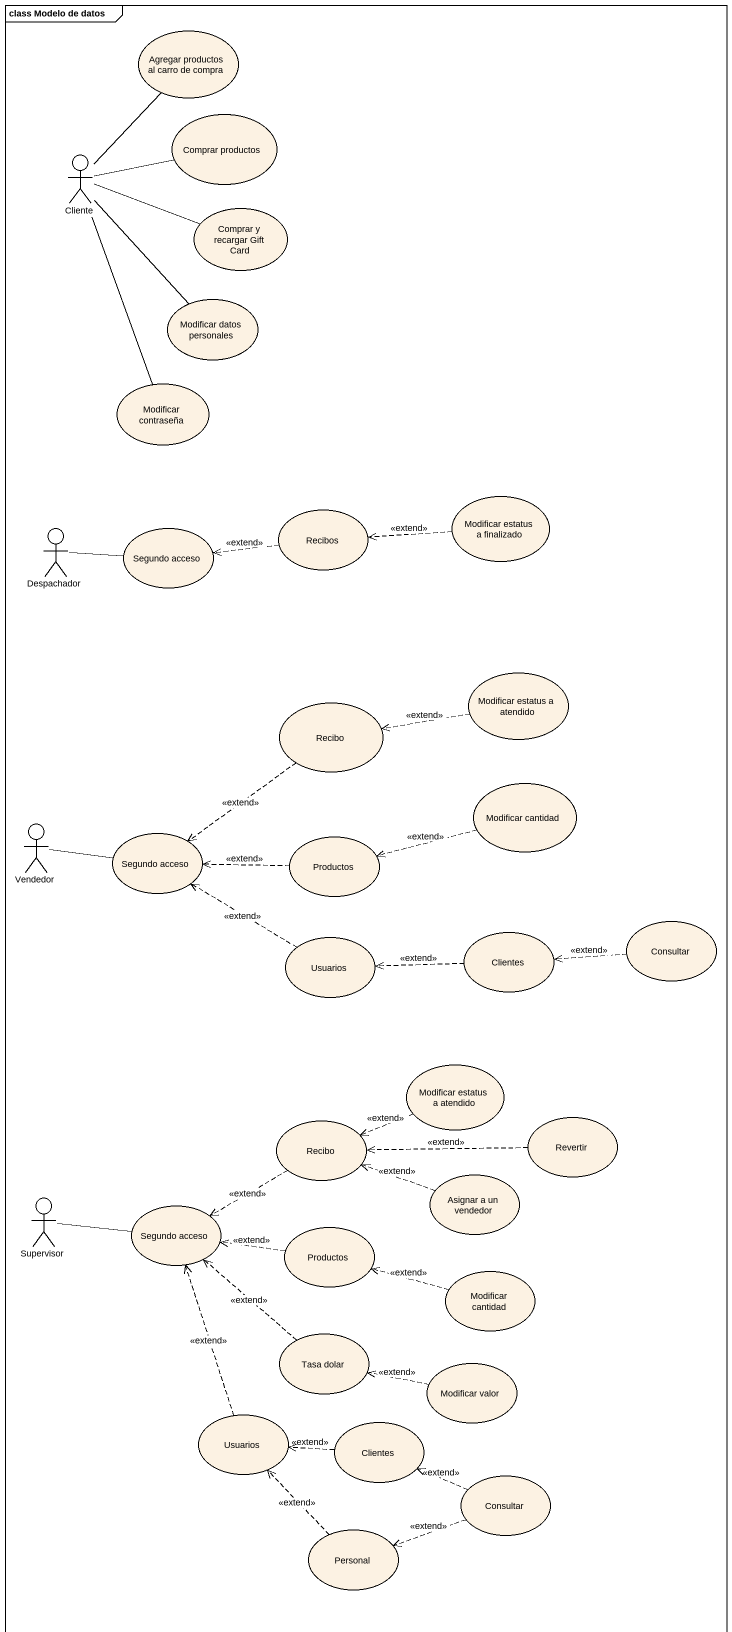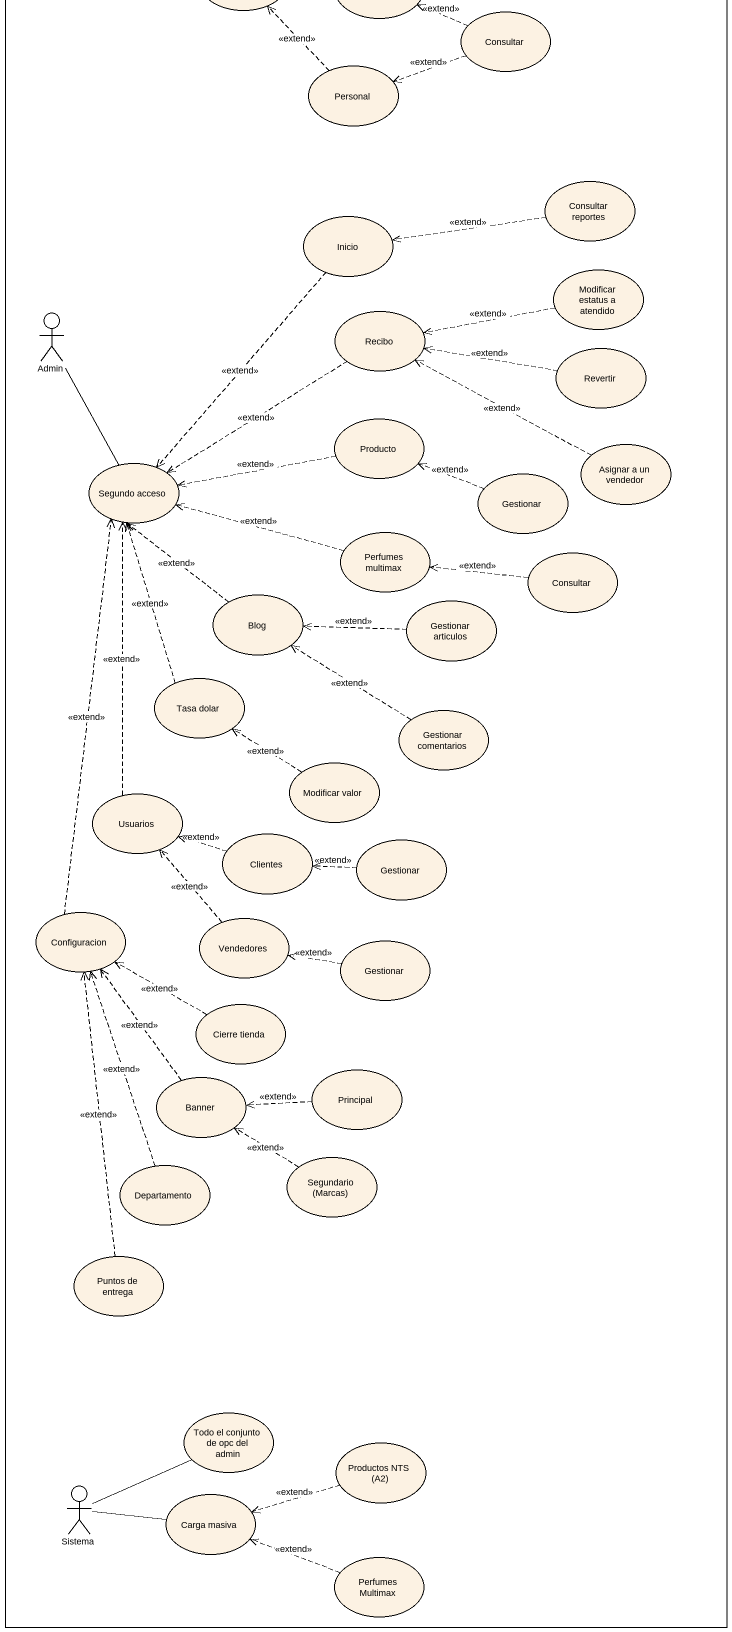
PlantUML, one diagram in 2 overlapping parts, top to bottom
@startuml
mainframe class Modelo de datos
usecase "Agregar productos al carro de compra" as Agregar_productos_al_carro
usecase "Comprar productos" as Comprar_productos
actor Cliente
usecase "Comprar y recargar Gift Card" as Comprar_y_recargar_Gift_Card
usecase "Modificar datos personales" as Modificar_datos_personales
usecase "Modificar contraseña" as Modificar_contraseña
usecase "Modificar estatus a finalizado" as Modificar_estatus_a
actor Despachador
usecase "Segundo acceso" as Segundo_acceso
usecase Recibos
usecase "Modificar estatus a atendido" as Modificar_estatus_a_atendido
usecase Recibo
usecase "Modificar cantidad" as Modificar_cantidad
actor Vendedor
usecase "Segundo acceso" as Segundo_acceso_2
usecase Productos
usecase Consultar
usecase Usuarios
usecase Clientes
usecase "Modificar estatus a atendido" as Modificar_estatus_a_atendido_2
usecase Revertir
usecase "Recibo" as Recibo_2
usecase "Asignar a un vendedor" as Asignar_a_un_vendedor
actor Supervisor
usecase "Segundo acceso" as Segundo_acceso_3
usecase "Productos" as Productos_2
usecase "Modificar cantidad" as Modificar_cantidad_2
usecase "Tasa dolar" as Tasa_dolar
usecase "Modificar valor" as Modificar_valor
usecase "Usuarios" as Usuarios_2
usecase "Clientes" as Clientes_2
usecase "Consultar" as Consultar_2
usecase Personal
usecase "Consultar reportes" as Consultar_reportes
usecase Inicio
usecase "Modificar estatus a atendido" as Modificar_estatus_a_atendido_3
usecase "Recibo" as Recibo_3
actor Admin
usecase "Revertir" as Revertir_2
usecase Producto
usecase "Segundo acceso" as Segundo_acceso_4
usecase "Asignar a un vendedor" as Asignar_a_un_vendedor_2
usecase Gestionar
usecase "Perfumes multimax" as Perfumes_multimax
usecase "Consultar" as Consultar_3
usecase Blog
usecase "Gestionar articulos" as Gestionar_articulos
usecase "Tasa dolar" as Tasa_dolar_2
usecase "Gestionar comentarios" as Gestionar_comentarios
usecase "Modificar valor" as Modificar_valor_2
usecase "Usuarios" as Usuarios_3
usecase "Clientes" as Clientes_3
usecase "Gestionar" as Gestionar_2
usecase Configuracion
usecase Vendedores
usecase "Gestionar" as Gestionar_3
usecase "Cierre tienda" as Cierre_tienda
usecase Banner
usecase Principal
usecase "Segundario (Marcas)" as Segundario_Marcas
usecase Departamento
usecase "Puntos de entrega" as Puntos_de_entrega
usecase "Todo el conjunto de opc del admin" as Todo_el_conjunto_de_opc_del
usecase "Productos NTS (A2)" as Productos_NTS_A2
actor Sistema
usecase "Carga masiva" as Carga_masiva
usecase "Perfumes Multimax" as Perfumes_Multimax
Cliente -up- Agregar_productos_al_carro
Cliente -right- Comprar_productos
Cliente -right- Comprar_y_recargar_Gift_Card
Cliente -- Modificar_datos_personales
Cliente -- Modificar_contraseña
Modificar_estatus_a .left.> Recibos : <<extend>>
Despachador -right- Segundo_acceso
Recibos .left.> Segundo_acceso : <<extend>>
Modificar_estatus_a_atendido .left.> Recibo : <<extend>>
Recibo ..> Segundo_acceso_2 : <<extend>>
Modificar_cantidad .left.> Productos : <<extend>>
Vendedor -right- Segundo_acceso_2
Productos .left.> Segundo_acceso_2 : <<extend>>
Consultar .left.> Clientes : <<extend>>
Usuarios .up.> Segundo_acceso_2 : <<extend>>
Clientes .left.> Usuarios : <<extend>>
Modificar_estatus_a_atendido_2 .left.> Recibo_2 : <<extend>>
Revertir .left.> Recibo_2 : <<extend>>
Recibo_2 .left.> Segundo_acceso_3 : <<extend>>
Asignar_a_un_vendedor .left.> Recibo_2 : <<extend>>
Supervisor -right- Segundo_acceso_3
Productos_2 .left.> Segundo_acceso_3 : <<extend>>
Modificar_cantidad_2 .left.> Productos_2 : <<extend>>
Tasa_dolar .up.> Segundo_acceso_3 : <<extend>>
Modificar_valor .left.> Tasa_dolar : <<extend>>
Usuarios_2 .up.> Segundo_acceso_3 : <<extend>>
Clientes_2 .left.> Usuarios_2 : <<extend>>
Consultar_2 .left.> Clientes_2 : <<extend>>
Consultar_2 .left.> Personal : <<extend>>
Personal .up.> Usuarios_2 : <<extend>>
Consultar_reportes .left.> Inicio : <<extend>>
Inicio ..> Segundo_acceso_4 : <<extend>>
Modificar_estatus_a_atendido_3 .left.> Recibo_3 : <<extend>>
Recibo_3 ..> Segundo_acceso_4 : <<extend>>
Admin -- Segundo_acceso_4
Revertir_2 .left.> Recibo_3 : <<extend>>
Producto .left.> Segundo_acceso_4 : <<extend>>
Asignar_a_un_vendedor_2 .left.> Recibo_3 : <<extend>>
Gestionar .left.> Producto : <<extend>>
Perfumes_multimax .left.> Segundo_acceso_4 : <<extend>>
Consultar_3 .left.> Perfumes_multimax : <<extend>>
Blog .up.> Segundo_acceso_4 : <<extend>>
Gestionar_articulos .left.> Blog : <<extend>>
Tasa_dolar_2 .up.> Segundo_acceso_4 : <<extend>>
Gestionar_comentarios .up.> Blog : <<extend>>
Modificar_valor_2 .up.> Tasa_dolar_2 : <<extend>>
Usuarios_3 .up.> Segundo_acceso_4 : <<extend>>
Clientes_3 .left.> Usuarios_3 : <<extend>>
Gestionar_2 .left.> Clientes_3 : <<extend>>
Configuracion .up.> Segundo_acceso_4 : <<extend>>
Vendedores .up.> Usuarios_3 : <<extend>>
Gestionar_3 .left.> Vendedores : <<extend>>
Cierre_tienda .left.> Configuracion : <<extend>>
Banner .up.> Configuracion : <<extend>>
Principal .left.> Banner : <<extend>>
Segundario_Marcas .up.> Banner : <<extend>>
Departamento .up.> Configuracion : <<extend>>
Puntos_de_entrega .up.> Configuracion : <<extend>>
Productos_NTS_A2 .left.> Carga_masiva : <<extend>>
Sistema -right- Todo_el_conjunto_de_opc_del
Sistema -right- Carga_masiva
Perfumes_Multimax .left.> Carga_masiva : <<extend>>
@enduml
